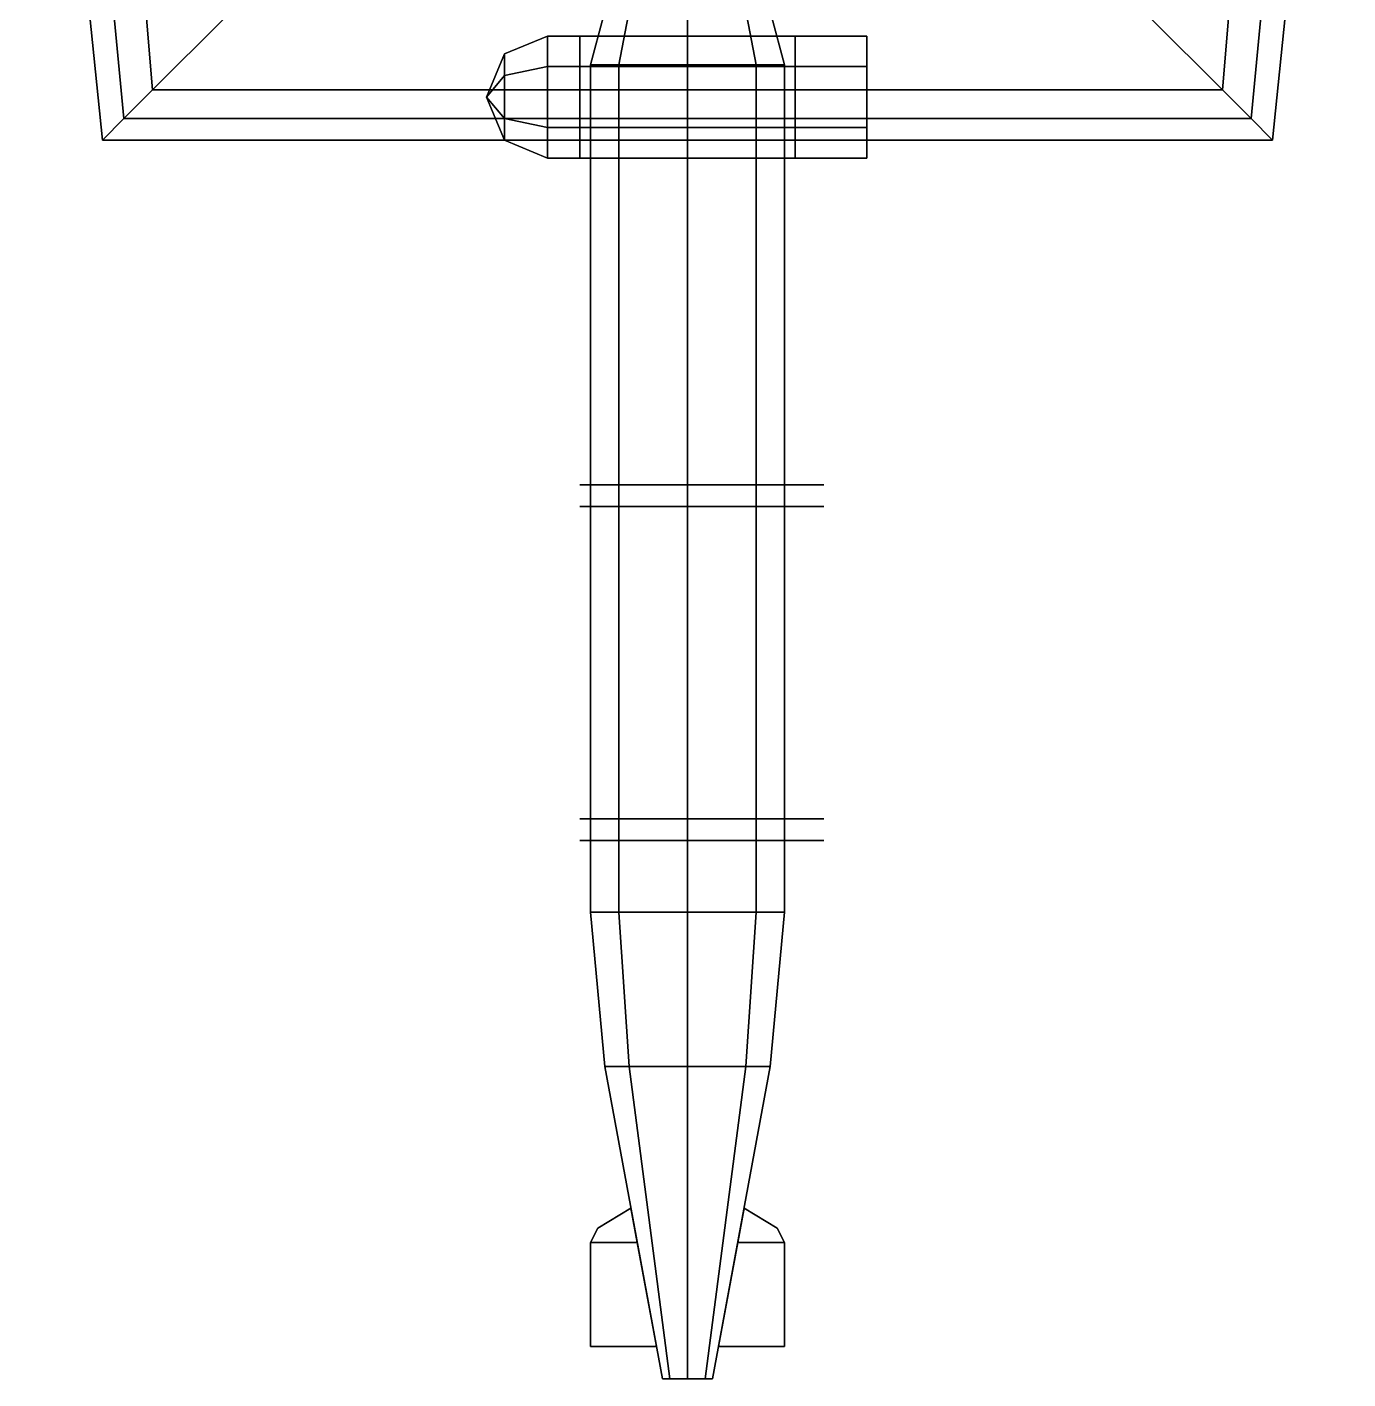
# Model space of a CAD drawing. Header units: millimetres. Extents: x -9.6 to 2.5, y -13.1 to 9.7.
# Drawn here: x -1.84 to 1.84, y -13.12 to -9.355 of the extents above; entities that cross this region are included whole.
import ezdxf

# ---------------------------------------------------------------- set-up
doc = ezdxf.new("R2010")
doc.units = ezdxf.units.MM
doc.layers.add('torpedo', color=1, linetype='Continuous')
doc.layers.add('turret', color=2, linetype='Continuous')

msp = doc.modelspace()

# ---------------------------------------------------------------- linework, layer by layer
for points in [[(-1.63, -9.67, 1.1), (-1.84, -7.62, 1.13), (-1.76, -7.62, 0.87), (-1.57, -9.61, 0.81)], [(1.63, -9.67, 1.1), (1.84, -7.62, 1.13), (-1.84, -7.62, 1.13), (-1.63, -9.67, 1.1)], [(-1.57, -9.61, 0.81), (-1.76, -7.62, 0.87), (-1.65, -7.62, 0.45), (-1.49, -9.53, 0.45)], [(-1.49, -9.53, 0.45), (-1.65, -7.62, 0.45), (-1.46, -7.62, -0.43), (-1.29, -9.33, -0.47)], [(1.65, -7.62, 0.45), (1.49, -9.53, 0.45), (1.29, -9.33, -0.47), (1.46, -7.62, -0.43)], [(1.76, -7.62, 0.87), (1.57, -9.61, 0.81), (1.49, -9.53, 0.45), (1.65, -7.62, 0.45)], [(1.84, -7.62, 1.13), (1.63, -9.67, 1.1), (1.57, -9.61, 0.81), (1.76, -7.62, 0.87)], [(1.29, -9.33, -0.47), (1.49, -9.53, 0.45), (-1.49, -9.53, 0.45), (-1.29, -9.33, -0.47)], [(-0.5102, -9.4298, 1.38), (-0.39, -9.38, 1.38), (-0.39, -9.465, 1.2328), (-0.5102, -9.4899, 1.2759)], [(-0.5102, -9.4899, 1.4841), (-0.39, -9.465, 1.5272), (-0.39, -9.38, 1.38), (-0.5102, -9.4298, 1.38)], [(-0.39, -9.38, 1.38), (-0.39, -9.465, 1.5272), (0.5, -9.465, 1.5272), (0.5, -9.38, 1.38)], [(-0.39, -9.465, 1.2328), (-0.39, -9.38, 1.38), (0.5, -9.38, 1.38), (0.5, -9.465, 1.2328)], [(-0.3, -9.39, 1.1), (-0.3, -9.71, 1.1), (-0.3, -9.72, 1.38), (-0.3, -9.38, 1.38)], [(-0.3, -9.38, 1.38), (-0.3, -9.72, 1.38), (-0.3, -9.71, 1.1), (-0.3, -9.39, 1.1)], [(-0.3, -9.46, 1.54), (-0.3, -9.64, 1.54), (-0.3, -9.72, 1.38), (-0.3, -9.38, 1.38)], [(-0.3, -9.38, 1.38), (-0.3, -9.72, 1.38), (-0.3, -9.64, 1.54), (-0.3, -9.46, 1.54)], [(0.3, -9.38, 1.38), (0.3, -9.72, 1.38), (0.3, -9.71, 1.1), (0.3, -9.39, 1.1)], [(0.3, -9.39, 1.1), (0.3, -9.71, 1.1), (0.3, -9.72, 1.38), (0.3, -9.38, 1.38)], [(0.3, -9.46, 1.54), (0.3, -9.64, 1.54), (0.3, -9.72, 1.38), (0.3, -9.38, 1.38)], [(0.3, -9.38, 1.38), (0.3, -9.72, 1.38), (0.3, -9.64, 1.54), (0.3, -9.46, 1.54)], [(0.5, -9.465, 1.5272), (0.5, -9.635, 1.5272), (0.5, -9.72, 1.38), (0.5, -9.38, 1.38)], [(0.5, -9.38, 1.38), (0.5, -9.72, 1.38), (0.5, -9.635, 1.2328), (0.5, -9.465, 1.2328)], [(-0.56, -9.55, 1.38), (-0.5102, -9.4298, 1.38), (-0.5102, -9.4899, 1.2759), (-0.56, -9.55, 1.38)], [(-0.56, -9.55, 1.38), (-0.5102, -9.4899, 1.4841), (-0.5102, -9.4298, 1.38), (-0.56, -9.55, 1.38)], [(-0.5102, -9.4899, 1.2759), (-0.39, -9.465, 1.2328), (-0.39, -9.635, 1.2328), (-0.5102, -9.6101, 1.2759)], [(-0.5102, -9.6101, 1.4841), (-0.39, -9.635, 1.5272), (-0.39, -9.465, 1.5272), (-0.5102, -9.4899, 1.4841)], [(-0.39, -9.465, 1.5272), (-0.39, -9.635, 1.5272), (0.5, -9.635, 1.5272), (0.5, -9.465, 1.5272)], [(-0.39, -9.635, 1.2328), (-0.39, -9.465, 1.2328), (0.5, -9.465, 1.2328), (0.5, -9.635, 1.2328)], [(-0.56, -9.55, 1.38), (-0.5102, -9.4899, 1.2759), (-0.5102, -9.6101, 1.2759), (-0.56, -9.55, 1.38)], [(-0.56, -9.55, 1.38), (-0.5102, -9.6101, 1.4841), (-0.5102, -9.4899, 1.4841), (-0.56, -9.55, 1.38)], [(1.49, -9.53, 0.45), (1.57, -9.61, 0.81), (-1.57, -9.61, 0.81), (-1.49, -9.53, 0.45)], [(-0.56, -9.55, 1.38), (-0.5102, -9.6101, 1.2759), (-0.5102, -9.6702, 1.38), (-0.56, -9.55, 1.38)], [(-0.56, -9.55, 1.38), (-0.5102, -9.6702, 1.38), (-0.5102, -9.6101, 1.4841), (-0.56, -9.55, 1.38)], [(1.57, -9.61, 0.81), (1.63, -9.67, 1.1), (-1.63, -9.67, 1.1), (-1.57, -9.61, 0.81)], [(-0.5102, -9.6101, 1.2759), (-0.39, -9.635, 1.2328), (-0.39, -9.72, 1.38), (-0.5102, -9.6702, 1.38)], [(-0.5102, -9.6702, 1.38), (-0.39, -9.72, 1.38), (-0.39, -9.635, 1.5272), (-0.5102, -9.6101, 1.4841)], [(-0.39, -9.635, 1.5272), (-0.39, -9.72, 1.38), (0.5, -9.72, 1.38), (0.5, -9.635, 1.5272)], [(-0.39, -9.72, 1.38), (-0.39, -9.635, 1.2328), (0.5, -9.635, 1.2328), (0.5, -9.72, 1.38)]]:
    msp.add_3dface(points)
at = {"layer": 'torpedo'}
for points in [[(-0.1653, -9.325, -0.1653), (-0.1909, -9.46, -0.1909), (-0.27, -9.46), (-0.2338, -9.325)], [(-0.2338, -9.325), (-0.27, -9.46), (-0.1909, -9.46, 0.1909), (-0.1653, -9.325, 0.1653)], [(0, -9.325, -0.2338), (0, -9.46, -0.27), (-0.1909, -9.46, -0.1909), (-0.1653, -9.325, -0.1653)], [(-0.1653, -9.325, 0.1653), (-0.1909, -9.46, 0.1909), (0, -9.46, 0.27), (0, -9.325, 0.2338)], [(0.1653, -9.325, -0.1653), (0.1909, -9.46, -0.1909), (0, -9.46, -0.27), (0, -9.325, -0.2338)], [(0, -9.325, 0.2338), (0, -9.46, 0.27), (0.1909, -9.46, 0.1909), (0.1653, -9.325, 0.1653)], [(0.2338, -9.325), (0.27, -9.46), (0.1909, -9.46, -0.1909), (0.1653, -9.325, -0.1653)], [(0.1653, -9.325, 0.1653), (0.1909, -9.46, 0.1909), (0.27, -9.46), (0.2338, -9.325)], [(-0.27, -11.82), (-0.1909, -11.82, 0.1909), (-0.1909, -9.46, 0.1909), (-0.27, -9.46)], [(-0.1909, -11.82, -0.1909), (-0.27, -11.82), (-0.27, -9.46), (-0.1909, -9.46, -0.1909)], [(-0.1909, -11.82, 0.1909), (0, -11.82, 0.27), (0, -9.46, 0.27), (-0.1909, -9.46, 0.1909)], [(0, -11.82, -0.27), (-0.1909, -11.82, -0.1909), (-0.1909, -9.46, -0.1909), (0, -9.46, -0.27)], [(0, -11.82, 0.27), (0.1909, -11.82, 0.1909), (0.1909, -9.46, 0.1909), (0, -9.46, 0.27)], [(0.1909, -11.82, -0.1909), (0, -11.82, -0.27), (0, -9.46, -0.27), (0.1909, -9.46, -0.1909)], [(0.1909, -11.82, 0.1909), (0.27, -11.82), (0.27, -9.46), (0.1909, -9.46, 0.1909)], [(0.27, -11.82), (0.1909, -11.82, -0.1909), (0.1909, -9.46, -0.1909), (0.27, -9.46)], [(-0.27, -11.82), (-0.1909, -11.82, -0.1909), (-0.1626, -12.25, -0.1626), (-0.23, -12.25)], [(-0.1909, -11.82, 0.1909), (-0.27, -11.82), (-0.23, -12.25), (-0.1626, -12.25, 0.1626)], [(-0.1909, -11.82, -0.1909), (0, -11.82, -0.27), (0, -12.25, -0.23), (-0.1626, -12.25, -0.1626)], [(0, -11.82, 0.27), (-0.1909, -11.82, 0.1909), (-0.1626, -12.25, 0.1626), (0, -12.25, 0.23)], [(0, -11.82, -0.27), (0.1909, -11.82, -0.1909), (0.1626, -12.25, -0.1626), (0, -12.25, -0.23)], [(0.1909, -11.82, 0.1909), (0, -11.82, 0.27), (0, -12.25, 0.23), (0.1626, -12.25, 0.1626)], [(0.1909, -11.82, -0.1909), (0.27, -11.82), (0.23, -12.25), (0.1626, -12.25, -0.1626)], [(0.27, -11.82), (0.1909, -11.82, 0.1909), (0.1626, -12.25, 0.1626), (0.23, -12.25)], [(-0.07, -13.12), (-0.0495, -13.12, 0.0495), (-0.1626, -12.25, 0.1626), (-0.23, -12.25)], [(-0.0495, -13.12, -0.0495), (-0.07, -13.12), (-0.23, -12.25), (-0.1626, -12.25, -0.1626)], [(-0.0495, -13.12, 0.0495), (0, -13.12, 0.07), (0, -12.25, 0.23), (-0.1626, -12.25, 0.1626)], [(0, -13.12, -0.07), (-0.0495, -13.12, -0.0495), (-0.1626, -12.25, -0.1626), (0, -12.25, -0.23)], [(0, -13.12, 0.07), (0.0495, -13.12, 0.0495), (0.1626, -12.25, 0.1626), (0, -12.25, 0.23)], [(0.0495, -13.12, -0.0495), (0, -13.12, -0.07), (0, -12.25, -0.23), (0.1626, -12.25, -0.1626)], [(0.0495, -13.12, 0.0495), (0.07, -13.12), (0.23, -12.25), (0.1626, -12.25, 0.1626)], [(0.07, -13.12), (0.0495, -13.12, -0.0495), (0.1626, -12.25, -0.1626), (0.23, -12.25)], [(-0.1575, -12.6445), (-0.1399, -12.74), (-0.27, -12.74), (-0.25, -12.7)], [(-0.25, -12.7), (-0.27, -12.74), (-0.1399, -12.74), (-0.1575, -12.6445)], [(0, -12.7, 0.25), (0, -12.74, 0.27), (0, -12.74, 0.1399), (0, -12.6445, 0.1575)], [(0, -12.6445, 0.1575), (0, -12.74, 0.1399), (0, -12.74, 0.27), (0, -12.7, 0.25)], [(0, -12.6445, -0.1575), (0, -12.74, -0.1399), (0, -12.74, -0.27), (0, -12.7, -0.25)], [(0, -12.7, -0.25), (0, -12.74, -0.27), (0, -12.74, -0.1399), (0, -12.6445, -0.1575)], [(0.1575, -12.6445), (0.1399, -12.74), (0.27, -12.74), (0.25, -12.7)], [(0.25, -12.7), (0.27, -12.74), (0.1399, -12.74), (0.1575, -12.6445)], [(-0.27, -12.74), (-0.27, -13.03), (-0.0866, -13.03), (-0.1399, -12.74)], [(-0.1399, -12.74), (-0.0866, -13.03), (-0.27, -13.03), (-0.27, -12.74)], [(0, -12.74, 0.1399), (0, -13.03, 0.0866), (0, -13.03, 0.27), (0, -12.74, 0.27)], [(0, -12.74, 0.27), (0, -13.03, 0.27), (0, -13.03, 0.0866), (0, -12.74, 0.1399)], [(0, -12.74, -0.27), (0, -13.03, -0.27), (0, -13.03, -0.0866), (0, -12.74, -0.1399)], [(0, -12.74, -0.1399), (0, -13.03, -0.0866), (0, -13.03, -0.27), (0, -12.74, -0.27)], [(0.27, -12.74), (0.27, -13.03), (0.0866, -13.03), (0.1399, -12.74)], [(0.1399, -12.74), (0.0866, -13.03), (0.27, -13.03), (0.27, -12.74)], [(-0.07, -13.12), (0.0495, -13.12, -0.0495), (0.07, -13.12), (-0.0495, -13.12, 0.0495)], [(-0.0495, -13.12, -0.0495), (0, -13.12, -0.07), (0.0495, -13.12, -0.0495), (-0.07, -13.12)], [(-0.0495, -13.12, 0.0495), (0.07, -13.12), (0.0495, -13.12, 0.0495), (0, -13.12, 0.07)]]:
    msp.add_3dface(points, dxfattribs=at)
at = {"layer": 'turret'}
for points in [[(0.04, -10.63, 0.17), (0.38, -10.63, 0.17), (0.38, -10.63, 0.13), (-0.3, -10.63, 0.13)], [(-0.3, -10.63, 0.13), (0.38, -10.63, 0.13), (0.38, -10.63, 0.17), (0.04, -10.63, 0.17)], [(-0.3, -10.63, 0.13), (0.38, -10.63, 0.13), (0.38, -10.63), (-0.24, -10.63)], [(-0.24, -10.63), (0.38, -10.63), (0.38, -10.63, 0.13), (-0.3, -10.63, 0.13)], [(-0.15, -10.63, 0.21), (-0.14, -10.63, 0.15), (-0.03, -10.63, 0.16), (-0.1, -10.63, 0.19)], [(-0.1, -10.63, 0.19), (-0.03, -10.63, 0.16), (-0.14, -10.63, 0.15), (-0.15, -10.63, 0.21)], [(-0.09, -10.63, 0.69), (-0.08, -10.63, 0.71), (-0.06, -10.63, 0.72), (-0.04, -10.63, 0.7)], [(-0.04, -10.63, 0.7), (-0.06, -10.63, 0.72), (-0.08, -10.63, 0.71), (-0.09, -10.63, 0.69)], [(-0.04, -10.63, 0.7), (-0.06, -10.63, 0.72), (-0.02, -10.63, 0.74), (0.03, -10.63, 0.7)], [(0.03, -10.63, 0.7), (-0.02, -10.63, 0.74), (-0.06, -10.63, 0.72), (-0.04, -10.63, 0.7)], [(0.03, -10.63, 0.7), (-0.02, -10.63, 0.74), (0.11, -10.63, 0.74), (0.08, -10.63, 0.69)], [(0.08, -10.63, 0.69), (0.11, -10.63, 0.74), (-0.02, -10.63, 0.74), (0.03, -10.63, 0.7)], [(0.04, -10.63, 0.17), (0.38, -10.63, 0.17), (0.38, -10.63, 0.21), (0.15, -10.63, 0.21)], [(0.15, -10.63, 0.21), (0.38, -10.63, 0.21), (0.38, -10.63, 0.17), (0.04, -10.63, 0.17)], [(0.17, -10.63, 0.64), (0.22, -10.63, 0.7), (0.11, -10.63, 0.74), (0.08, -10.63, 0.69)], [(0.08, -10.63, 0.69), (0.11, -10.63, 0.74), (0.22, -10.63, 0.7), (0.17, -10.63, 0.64)], [(0.24, -10.63, 0.3), (0.38, -10.63, 0.3), (0.38, -10.63, 0.21), (0.15, -10.63, 0.21)], [(0.15, -10.63, 0.21), (0.38, -10.63, 0.21), (0.38, -10.63, 0.3), (0.24, -10.63, 0.3)], [(0.17, -10.63, 0.64), (0.22, -10.63, 0.7), (0.31, -10.63, 0.61), (0.24, -10.63, 0.56)], [(0.24, -10.63, 0.56), (0.31, -10.63, 0.61), (0.22, -10.63, 0.7), (0.17, -10.63, 0.64)], [(0.27, -10.63, 0.47), (0.36, -10.63, 0.5), (0.31, -10.63, 0.61), (0.24, -10.63, 0.56)], [(0.24, -10.63, 0.56), (0.31, -10.63, 0.61), (0.36, -10.63, 0.5), (0.27, -10.63, 0.47)], [(0.24, -10.63, 0.3), (0.38, -10.63, 0.3), (0.38, -10.63, 0.41), (0.27, -10.63, 0.41)], [(0.27, -10.63, 0.41), (0.38, -10.63, 0.41), (0.38, -10.63, 0.3), (0.24, -10.63, 0.3)], [(0.27, -10.63, 0.47), (0.36, -10.63, 0.5), (0.38, -10.63, 0.41), (0.27, -10.63, 0.41)], [(0.27, -10.63, 0.41), (0.38, -10.63, 0.41), (0.36, -10.63, 0.5), (0.27, -10.63, 0.47)], [(-0.3, -10.69, 0.13), (0.38, -10.69, 0.13), (0.38, -10.69), (-0.24, -10.69)], [(-0.24, -10.69), (0.38, -10.69), (0.38, -10.69, 0.13), (-0.3, -10.69, 0.13)], [(0.04, -10.69, 0.17), (0.38, -10.69, 0.17), (0.38, -10.69, 0.13), (-0.3, -10.69, 0.13)], [(-0.3, -10.69, 0.13), (0.38, -10.69, 0.13), (0.38, -10.69, 0.17), (0.04, -10.69, 0.17)], [(-0.1, -10.69, 0.19), (-0.03, -10.69, 0.16), (-0.14, -10.69, 0.15), (-0.15, -10.69, 0.21)], [(-0.15, -10.69, 0.21), (-0.14, -10.69, 0.15), (-0.03, -10.69, 0.16), (-0.1, -10.69, 0.19)], [(-0.09, -10.69, 0.69), (-0.08, -10.69, 0.71), (-0.06, -10.69, 0.72), (-0.04, -10.69, 0.7)], [(-0.04, -10.69, 0.7), (-0.06, -10.69, 0.72), (-0.08, -10.69, 0.71), (-0.09, -10.69, 0.69)], [(0.03, -10.69, 0.7), (-0.02, -10.69, 0.74), (-0.06, -10.69, 0.72), (-0.04, -10.69, 0.7)], [(-0.04, -10.69, 0.7), (-0.06, -10.69, 0.72), (-0.02, -10.69, 0.74), (0.03, -10.69, 0.7)], [(0.03, -10.69, 0.7), (-0.02, -10.69, 0.74), (0.11, -10.69, 0.74), (0.08, -10.69, 0.69)], [(0.08, -10.69, 0.69), (0.11, -10.69, 0.74), (-0.02, -10.69, 0.74), (0.03, -10.69, 0.7)], [(0.04, -10.69, 0.17), (0.38, -10.69, 0.17), (0.38, -10.69, 0.21), (0.15, -10.69, 0.21)], [(0.15, -10.69, 0.21), (0.38, -10.69, 0.21), (0.38, -10.69, 0.17), (0.04, -10.69, 0.17)], [(0.17, -10.69, 0.64), (0.22, -10.69, 0.7), (0.11, -10.69, 0.74), (0.08, -10.69, 0.69)], [(0.08, -10.69, 0.69), (0.11, -10.69, 0.74), (0.22, -10.69, 0.7), (0.17, -10.69, 0.64)], [(0.24, -10.69, 0.3), (0.38, -10.69, 0.3), (0.38, -10.69, 0.21), (0.15, -10.69, 0.21)], [(0.15, -10.69, 0.21), (0.38, -10.69, 0.21), (0.38, -10.69, 0.3), (0.24, -10.69, 0.3)], [(0.17, -10.69, 0.64), (0.22, -10.69, 0.7), (0.31, -10.69, 0.61), (0.24, -10.69, 0.56)], [(0.24, -10.69, 0.56), (0.31, -10.69, 0.61), (0.22, -10.69, 0.7), (0.17, -10.69, 0.64)], [(0.24, -10.69, 0.3), (0.38, -10.69, 0.3), (0.38, -10.69, 0.41), (0.27, -10.69, 0.41)], [(0.27, -10.69, 0.41), (0.38, -10.69, 0.41), (0.38, -10.69, 0.3), (0.24, -10.69, 0.3)], [(0.27, -10.69, 0.47), (0.36, -10.69, 0.5), (0.31, -10.69, 0.61), (0.24, -10.69, 0.56)], [(0.24, -10.69, 0.56), (0.31, -10.69, 0.61), (0.36, -10.69, 0.5), (0.27, -10.69, 0.47)], [(0.27, -10.69, 0.47), (0.36, -10.69, 0.5), (0.38, -10.69, 0.41), (0.27, -10.69, 0.41)], [(0.27, -10.69, 0.41), (0.38, -10.69, 0.41), (0.36, -10.69, 0.5), (0.27, -10.69, 0.47)], [(-0.24, -11.56), (0.38, -11.56), (0.38, -11.56, 0.13), (-0.3, -11.56, 0.13)], [(-0.3, -11.56, 0.13), (0.38, -11.56, 0.13), (0.38, -11.56), (-0.24, -11.56)], [(-0.3, -11.56, 0.13), (0.38, -11.56, 0.13), (0.38, -11.56, 0.17), (0.04, -11.56, 0.17)], [(0.04, -11.56, 0.17), (0.38, -11.56, 0.17), (0.38, -11.56, 0.13), (-0.3, -11.56, 0.13)], [(-0.1, -11.56, 0.19), (-0.03, -11.56, 0.16), (-0.14, -11.56, 0.15), (-0.15, -11.56, 0.21)], [(-0.15, -11.56, 0.21), (-0.14, -11.56, 0.15), (-0.03, -11.56, 0.16), (-0.1, -11.56, 0.19)], [(-0.04, -11.56, 0.7), (-0.06, -11.56, 0.72), (-0.08, -11.56, 0.71), (-0.09, -11.56, 0.69)], [(-0.09, -11.56, 0.69), (-0.08, -11.56, 0.71), (-0.06, -11.56, 0.72), (-0.04, -11.56, 0.7)], [(0.03, -11.56, 0.7), (-0.02, -11.56, 0.74), (-0.06, -11.56, 0.72), (-0.04, -11.56, 0.7)], [(-0.04, -11.56, 0.7), (-0.06, -11.56, 0.72), (-0.02, -11.56, 0.74), (0.03, -11.56, 0.7)], [(0.08, -11.56, 0.69), (0.11, -11.56, 0.74), (-0.02, -11.56, 0.74), (0.03, -11.56, 0.7)], [(0.03, -11.56, 0.7), (-0.02, -11.56, 0.74), (0.11, -11.56, 0.74), (0.08, -11.56, 0.69)], [(0.15, -11.56, 0.21), (0.38, -11.56, 0.21), (0.38, -11.56, 0.17), (0.04, -11.56, 0.17)], [(0.04, -11.56, 0.17), (0.38, -11.56, 0.17), (0.38, -11.56, 0.21), (0.15, -11.56, 0.21)], [(0.08, -11.56, 0.69), (0.11, -11.56, 0.74), (0.22, -11.56, 0.7), (0.17, -11.56, 0.64)], [(0.17, -11.56, 0.64), (0.22, -11.56, 0.7), (0.11, -11.56, 0.74), (0.08, -11.56, 0.69)], [(0.15, -11.56, 0.21), (0.38, -11.56, 0.21), (0.38, -11.56, 0.3), (0.24, -11.56, 0.3)], [(0.24, -11.56, 0.3), (0.38, -11.56, 0.3), (0.38, -11.56, 0.21), (0.15, -11.56, 0.21)], [(0.24, -11.56, 0.56), (0.31, -11.56, 0.61), (0.22, -11.56, 0.7), (0.17, -11.56, 0.64)], [(0.17, -11.56, 0.64), (0.22, -11.56, 0.7), (0.31, -11.56, 0.61), (0.24, -11.56, 0.56)], [(0.27, -11.56, 0.41), (0.38, -11.56, 0.41), (0.38, -11.56, 0.3), (0.24, -11.56, 0.3)], [(0.24, -11.56, 0.3), (0.38, -11.56, 0.3), (0.38, -11.56, 0.41), (0.27, -11.56, 0.41)], [(0.24, -11.56, 0.56), (0.31, -11.56, 0.61), (0.36, -11.56, 0.5), (0.27, -11.56, 0.47)], [(0.27, -11.56, 0.47), (0.36, -11.56, 0.5), (0.31, -11.56, 0.61), (0.24, -11.56, 0.56)], [(0.27, -11.56, 0.41), (0.38, -11.56, 0.41), (0.36, -11.56, 0.5), (0.27, -11.56, 0.47)], [(0.27, -11.56, 0.47), (0.36, -11.56, 0.5), (0.38, -11.56, 0.41), (0.27, -11.56, 0.41)], [(0.04, -11.62, 0.17), (0.38, -11.62, 0.17), (0.38, -11.62, 0.13), (-0.3, -11.62, 0.13)], [(-0.3, -11.62, 0.13), (0.38, -11.62, 0.13), (0.38, -11.62, 0.17), (0.04, -11.62, 0.17)], [(-0.3, -11.62, 0.13), (0.38, -11.62, 0.13), (0.38, -11.62), (-0.24, -11.62)], [(-0.24, -11.62), (0.38, -11.62), (0.38, -11.62, 0.13), (-0.3, -11.62, 0.13)], [(-0.15, -11.62, 0.21), (-0.14, -11.62, 0.15), (-0.03, -11.62, 0.16), (-0.1, -11.62, 0.19)], [(-0.1, -11.62, 0.19), (-0.03, -11.62, 0.16), (-0.14, -11.62, 0.15), (-0.15, -11.62, 0.21)], [(-0.09, -11.62, 0.69), (-0.08, -11.62, 0.71), (-0.06, -11.62, 0.72), (-0.04, -11.62, 0.7)], [(-0.04, -11.62, 0.7), (-0.06, -11.62, 0.72), (-0.08, -11.62, 0.71), (-0.09, -11.62, 0.69)], [(-0.04, -11.62, 0.7), (-0.06, -11.62, 0.72), (-0.02, -11.62, 0.74), (0.03, -11.62, 0.7)], [(0.03, -11.62, 0.7), (-0.02, -11.62, 0.74), (-0.06, -11.62, 0.72), (-0.04, -11.62, 0.7)], [(0.03, -11.62, 0.7), (-0.02, -11.62, 0.74), (0.11, -11.62, 0.74), (0.08, -11.62, 0.69)], [(0.08, -11.62, 0.69), (0.11, -11.62, 0.74), (-0.02, -11.62, 0.74), (0.03, -11.62, 0.7)], [(0.04, -11.62, 0.17), (0.38, -11.62, 0.17), (0.38, -11.62, 0.21), (0.15, -11.62, 0.21)], [(0.15, -11.62, 0.21), (0.38, -11.62, 0.21), (0.38, -11.62, 0.17), (0.04, -11.62, 0.17)], [(0.17, -11.62, 0.64), (0.22, -11.62, 0.7), (0.11, -11.62, 0.74), (0.08, -11.62, 0.69)], [(0.08, -11.62, 0.69), (0.11, -11.62, 0.74), (0.22, -11.62, 0.7), (0.17, -11.62, 0.64)], [(0.24, -11.62, 0.3), (0.38, -11.62, 0.3), (0.38, -11.62, 0.21), (0.15, -11.62, 0.21)], [(0.15, -11.62, 0.21), (0.38, -11.62, 0.21), (0.38, -11.62, 0.3), (0.24, -11.62, 0.3)], [(0.17, -11.62, 0.64), (0.22, -11.62, 0.7), (0.31, -11.62, 0.61), (0.24, -11.62, 0.56)], [(0.24, -11.62, 0.56), (0.31, -11.62, 0.61), (0.22, -11.62, 0.7), (0.17, -11.62, 0.64)], [(0.27, -11.62, 0.47), (0.36, -11.62, 0.5), (0.31, -11.62, 0.61), (0.24, -11.62, 0.56)], [(0.24, -11.62, 0.56), (0.31, -11.62, 0.61), (0.36, -11.62, 0.5), (0.27, -11.62, 0.47)], [(0.24, -11.62, 0.3), (0.38, -11.62, 0.3), (0.38, -11.62, 0.41), (0.27, -11.62, 0.41)], [(0.27, -11.62, 0.41), (0.38, -11.62, 0.41), (0.38, -11.62, 0.3), (0.24, -11.62, 0.3)], [(0.27, -11.62, 0.47), (0.36, -11.62, 0.5), (0.38, -11.62, 0.41), (0.27, -11.62, 0.41)], [(0.27, -11.62, 0.41), (0.38, -11.62, 0.41), (0.36, -11.62, 0.5), (0.27, -11.62, 0.47)]]:
    msp.add_3dface(points, dxfattribs=at)

doc.saveas('drawing.dxf')
